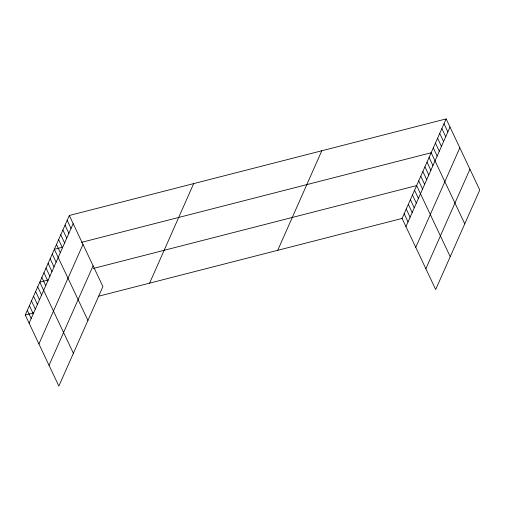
<?xml version="1.0" encoding="UTF-8"?>
<svg xmlns="http://www.w3.org/2000/svg" width="505" height="505" viewBox="0 0 505 505"><rect width="100%" height="100%" fill="white"/><g stroke="black" fill="none" stroke-linecap="round" stroke-linejoin="round"><path stroke-width="0.76" d="M69.311 215.483L102.913 286.562L58.851 386.098L25.25 315.019L69.311 215.483L446.149 118.902L479.75 189.981L435.689 289.517L402.087 218.438L446.149 118.902M29.107 323.181L73.168 223.646M38.923 343.943L82.984 244.407M49.036 365.336L93.097 265.8M149.606 283.147L193.667 183.612M277.731 250.31L321.792 150.774M405.944 226.593L450.005 127.058M415.76 247.362L459.821 147.826M425.873 268.755L469.934 169.219M62.62 247.204L54.332 249.325L87.933 320.404M81.463 242.375L431.169 152.744L464.77 223.822M48.082 280.048L39.794 282.175L73.389 353.254M93.305 268.458L416.631 185.594L450.226 256.666M25.25 315.019L33.538 312.898M98.355 296.284L402.087 218.438M444.009 123.738L447.866 131.893M441.869 128.573L445.726 136.729M439.729 133.408L443.586 141.564M437.589 138.237L441.446 146.399M435.449 143.073L439.306 151.235M433.309 147.908L437.166 156.07M429.092 157.434L432.949 165.596M427.015 162.13L430.872 170.286M424.939 166.82L428.795 174.982M422.862 171.511L426.719 179.673M420.785 176.207L424.642 184.363M418.708 180.897L422.565 189.059M414.555 190.284L418.411 198.44M412.471 194.974L416.328 203.136M410.395 199.671L414.251 207.826M408.318 204.361L412.175 212.517M406.241 209.051L410.098 217.213M404.164 213.748L408.021 221.903M67.171 220.319L71.028 228.481M65.031 225.154L68.888 233.31M62.891 229.99L66.748 238.145M60.751 234.825L64.608 242.981M58.612 239.654L62.468 247.816M56.472 244.489L60.329 252.651M52.255 254.021L56.112 262.177M50.178 258.712L54.035 266.867M48.101 263.402L51.958 271.564M46.024 268.098L49.881 276.254M43.948 272.788L47.805 280.944M41.871 277.479L45.728 285.641M37.711 286.865L41.568 295.027M35.634 291.555L39.491 299.717M33.557 296.252L37.414 304.408M31.48 300.942L35.337 309.104M29.404 305.632L33.261 313.794M27.327 310.329L31.184 318.485"/></g></svg>
